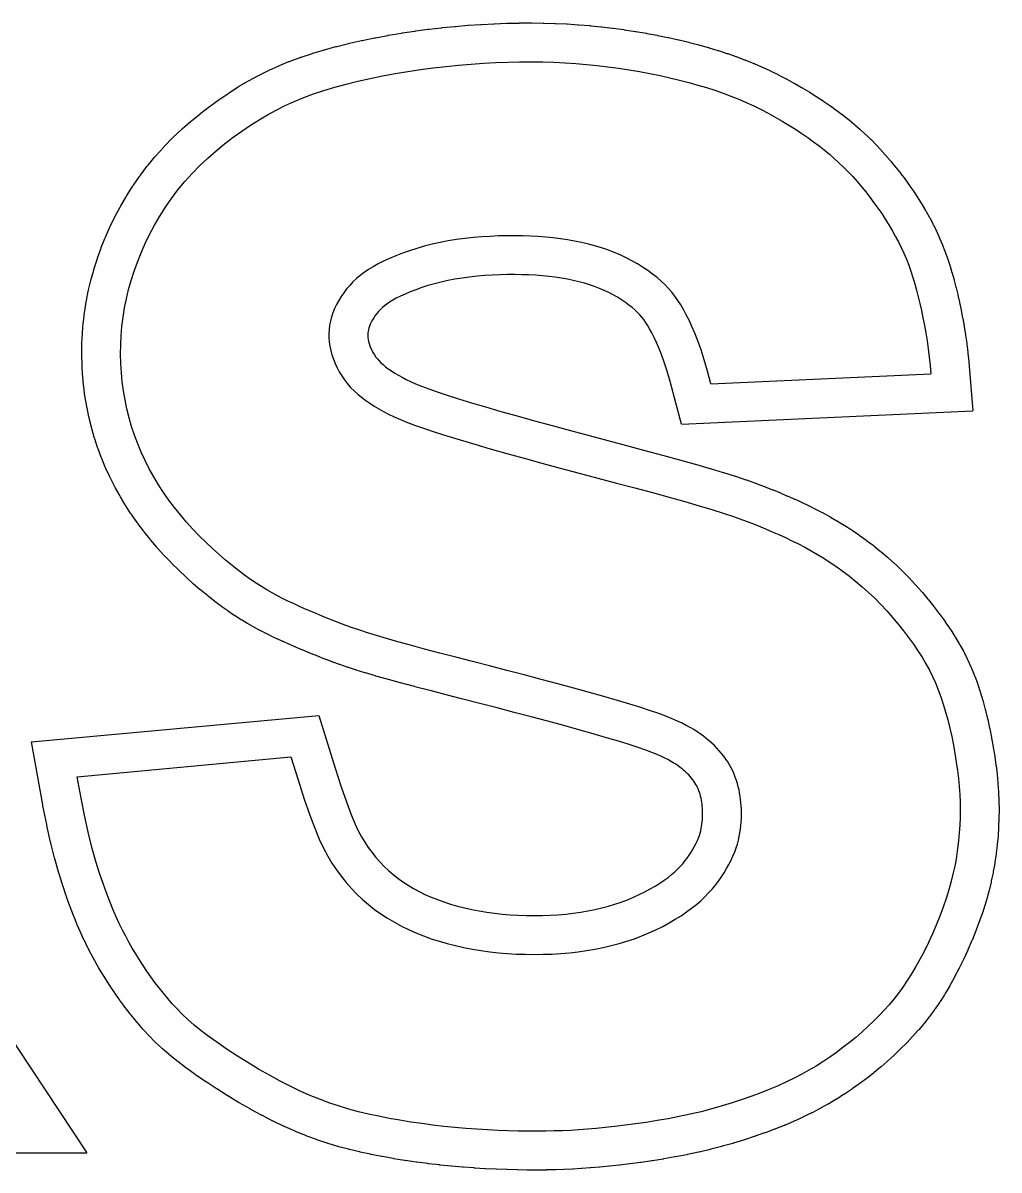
# Model space of a CAD drawing. Header units: inches. Extents: x -82 to 6902, y -1676 to 228.
# Drawn here: x 51.16 to 55.86, y -457.61 to -452.07 of the extents above; entities that cross this region are included whole.
import ezdxf

# ---------------------------------------------------------------- set-up
doc = ezdxf.new("R2010")
doc.units = ezdxf.units.IN
doc.header["$LTSCALE"] = 0.5
doc.header["$MEASUREMENT"] = 0
doc.layers.add('TEXT - GREEN', color=104, linetype='Continuous')

msp = doc.modelspace()

# ---------------------------------------------------------------- linework, layer by layer
at = {"layer": 'TEXT - GREEN'}
for p, q in [((54.47389, -453.81387), (55.53426, -453.76545)), ((54.33139, -454.00807), (55.7365, -453.94391)), ((51.19691, -455.54146), (52.58244, -455.41308)), ((51.41715, -455.70936), (52.44819, -455.61383)), ((49.74881, -457.52268), (51.46275, -457.52268))]:
    msp.add_line(p, q, dxfattribs=at)
for points in [[(52.58244, -455.41308), (52.66124, -455.66825), (52.69028, -455.75803), (52.71536, -455.8308), (52.73705, -455.8887), (52.75592, -455.93404), (52.77262, -455.96953), (52.78819, -455.99854), (52.80408, -456.02473), (52.82115, -456.05021), (52.83916, -456.07471), (52.85796, -456.09808), (52.87757, -456.12034), (52.89799, -456.14153), (52.91924, -456.16168), (52.94134, -456.1808), (52.96432, -456.19893), (52.98827, -456.21614), (53.01325, -456.23248), (53.0393, -456.24798), (53.06642, -456.26264), (53.0946, -456.27645), (53.12384, -456.28942), (53.15413, -456.30155), (53.18545, -456.31282), (53.21777, -456.32324), (53.25104, -456.33279), (53.2852, -456.34145), (53.3202, -456.34922), (53.35597, -456.35609), (53.39245, -456.36206), (53.42957, -456.36712), (53.46727, -456.37127), (53.50545, -456.37451), (53.54396, -456.37683), (53.58265, -456.37822), (53.62136, -456.37869), (53.65994, -456.37822), (53.69823, -456.37683), (53.73608, -456.37452), (53.77332, -456.3713), (53.80983, -456.36719), (53.84553, -456.36218), (53.8804, -456.35629), (53.91441, -456.34951), (53.94753, -456.34186), (53.97975, -456.33333), (54.01104, -456.32394), (54.04143, -456.31368), (54.07106, -456.3025), (54.09997, -456.29046), (54.128, -456.27767), (54.15497, -456.26428), (54.18066, -456.25045), (54.20489, -456.23635), (54.22745, -456.22219), (54.24813, -456.20816), (54.26683, -456.19442), (54.28372, -456.18097), (54.29901, -456.16774), (54.31293, -456.15464), (54.32569, -456.14158), (54.33752, -456.12841), (54.34863, -456.11498), (54.35917, -456.10117), (54.36918, -456.08699), (54.37855, -456.07265), (54.38719, -456.0583), (54.39507, -456.04409), (54.40211, -456.03017), (54.4083, -456.01673), (54.41358, -456.00395), (54.41795, -455.99198), (54.42153, -455.9807), (54.42448, -455.96979), (54.4269, -455.95907), (54.42887, -455.94839), (54.43044, -455.93765), (54.43165, -455.92671), (54.43255, -455.91545), (54.43316, -455.90389), (54.4335, -455.89242), (54.43354, -455.88146), (54.43331, -455.87102), (54.43281, -455.86097), (54.43204, -455.8512), (54.43099, -455.84158), (54.42965, -455.83198), (54.428, -455.8223), (54.42605, -455.81262), (54.42382, -455.80311), (54.42132, -455.79386), (54.41857, -455.78493), (54.41559, -455.77636), (54.41238, -455.7682), (54.40897, -455.76047), (54.40534, -455.75315), (54.40137, -455.74595), (54.3969, -455.73862), (54.39188, -455.73113), (54.38633, -455.72353), (54.38026, -455.71586), (54.37369, -455.70817), (54.36664, -455.70049), (54.35915, -455.69288), (54.35131, -455.68545), (54.34312, -455.67819), (54.33445, -455.67102), (54.32516, -455.66385), (54.31513, -455.6566), (54.3042, -455.64921), (54.29227, -455.64164), (54.27936, -455.63393), (54.26585, -455.62635), (54.25136, -455.61882), (54.23464, -455.61084), (54.2144, -455.602), (54.18957, -455.59205), (54.15926, -455.58082), (54.12269, -455.56817), (54.07913, -455.55399), (54.02807, -455.53818), (53.97008, -455.52091), (53.90607, -455.50242), (53.83694, -455.48294), (53.76349, -455.46266), (53.68653, -455.44178), (53.60684, -455.42049), (53.52518, -455.39896), (53.44231, -455.37737), (53.3591, -455.35586), (53.27685, -455.33467), (53.19646, -455.31395, -0.0003139), (53.19624, -455.3139), (53.11896, -455.29388, -0.0006407), (53.1185, -455.29376), (53.04538, -455.27461, -0.0010557), (53.04461, -455.27441), (52.97671, -455.25632, -0.0016271), (52.97553, -455.25601), (52.91388, -455.23916, -0.0023609), (52.91218, -455.23868), (52.85753, -455.22319, -0.0028733), (52.85546, -455.22259), (52.80723, -455.20832, -0.0032912), (52.80487, -455.2076), (52.76215, -455.19435, -0.0036532), (52.75954, -455.19351), (52.72141, -455.18107, -0.0038725), (52.71866, -455.18015), (52.68422, -455.16831, -0.0038422), (52.68151, -455.16736), (52.64985, -455.15593, -0.0034674), (52.64741, -455.15503), (52.61763, -455.14382, -0.0027144), (52.61573, -455.14309), (52.58692, -455.13187, -0.0018737), (52.58561, -455.13136), (52.55701, -455.11999, -0.0017963), (52.55576, -455.11948), (52.52729, -455.10792, -0.0019439), (52.52594, -455.10737), (52.49766, -455.09562, -0.0021057), (52.49621, -455.09501), (52.46819, -455.0831, -0.0022841), (52.46662, -455.08242), (52.43893, -455.07036, -0.0024817), (52.43723, -455.0696), (52.40994, -455.05738, -0.0027017), (52.4081, -455.05655), (52.38128, -455.04419, -0.002948), (52.37928, -455.04325), (52.353, -455.03076, -0.0033495), (52.35073, -455.02967), (52.32501, -455.01701, -0.0042334), (52.32217, -455.01559), (52.2968, -455.00258, -0.0051183), (52.29341, -455.00079), (52.26816, -454.98718, -0.0058121), (52.26435, -454.98507), (52.23899, -454.97062, -0.0062743), (52.23493, -454.96824), (52.2092, -454.95273, -0.0064925), (52.20506, -454.95016), (52.17873, -454.93332, -0.0064817), (52.17467, -454.93065), (52.14749, -454.91227, -0.0062777), (52.14362, -454.90958), (52.11535, -454.88941, -0.0059419), (52.11176, -454.88678), (52.08224, -454.86464, -0.0056661), (52.07887, -454.86205), (52.0483, -454.83802, -0.005549), (52.04506, -454.83541), (52.01371, -454.80962, -0.0055602), (52.01052, -454.80693), (51.97867, -454.77952, -0.0056804), (51.97547, -454.77671), (51.94339, -454.74781, -0.0059005), (51.94014, -454.7448), (51.90812, -454.71455, -0.0062182), (51.90477, -454.71131), (51.87308, -454.67984, -0.0066367), (51.86959, -454.67629), (51.8385, -454.64374, -0.0070912), (51.83489, -454.63984), (51.80465, -454.60633, -0.0073364), (51.80103, -454.60219), (51.77176, -454.56777, -0.0075437), (51.76816, -454.56341), (51.73995, -454.52813, -0.0077814), (51.73638, -454.52351), (51.70931, -454.48742, -0.0080498), (51.70577, -454.48253), (51.67994, -454.44566, -0.0083489), (51.67643, -454.44047), (51.65191, -454.40287, -0.0086788), (51.64845, -454.39735), (51.62533, -454.35906, -0.0090391), (51.62194, -454.35319), (51.60031, -454.31425, -0.0093651), (51.59701, -454.30804), (51.57695, -454.26849, -0.0094468), (51.57386, -454.26211), (51.55538, -454.22198, -0.009453), (51.55253, -454.21548), (51.53562, -454.17479, -0.0094455), (51.53302, -454.1682), (51.51769, -454.12696, -0.0094247), (51.51535, -454.12029), (51.50159, -454.07854, -0.0093907), (51.49951, -454.07181), (51.48732, -454.02957, -0.0093443), (51.48551, -454.0228), (51.4749, -453.98009, -0.0092858), (51.47335, -453.9733), (51.46431, -453.93014, -0.009216), (51.46302, -453.92336), (51.45557, -453.87978, -0.009146), (51.45454, -453.873), (51.44866, -453.82907, -0.0090928), (51.44788, -453.8223), (51.4436, -453.77808, -0.0090579), (51.44307, -453.77131), (51.44039, -453.72687, -0.0090413), (51.44011, -453.72009), (51.43903, -453.6755, -0.0090427), (51.43899, -453.66872), (51.43953, -453.62405, -0.0090618), (51.43973, -453.61726), (51.4419, -453.57257, -0.0090983), (51.44235, -453.56576), (51.44614, -453.52113, -0.0091624), (51.44685, -453.51429), (51.45228, -453.46976, -0.0092629), (51.45324, -453.46289), (51.46034, -453.41845, -0.0093332), (51.46158, -453.41156), (51.47037, -453.3672, -0.0093582), (51.47187, -453.36034), (51.48239, -453.31603, -0.0093376), (51.48414, -453.30924), (51.49642, -453.26495, -0.0092727), (51.4984, -453.25828), (51.51248, -453.21398, -0.0091655), (51.51468, -453.20747), (51.53057, -453.16314, -0.0090189), (51.53297, -453.15681), (51.55072, -453.11243, -0.0088954), (51.5533, -453.10628), (51.57293, -453.06184, -0.0090052), (51.57577, -453.05571), (51.5973, -453.01136, -0.0092147), (51.60043, -453.0052), (51.62389, -452.9611, -0.009466), (51.62734, -452.95489), (51.65275, -452.9112, -0.0097555), (51.65655, -452.90495), (51.68392, -452.86183, -0.0100798), (51.6881, -452.85553), (51.71747, -452.81316, -0.0104349), (51.72206, -452.80682), (51.75344, -452.76534, -0.0108165), (51.75847, -452.75898), (51.79189, -452.71857, -0.0109937), (51.79729, -452.71234), (51.83271, -452.67315, -0.0103331), (51.83802, -452.66751), (51.87521, -452.62964, -0.0095724), (51.88034, -452.62462), (51.91899, -452.58816, -0.0089338), (51.92395, -452.58365), (51.96377, -452.54868, -0.0084082), (51.96858, -452.5446), (52.00929, -452.51123, -0.0079892), (52.01398, -452.5075), (52.05527, -452.4758, -0.0076729), (52.05988, -452.47236), (52.10146, -452.44242, -0.007459), (52.10605, -452.43922), (52.14761, -452.41112, -0.0074915), (52.15231, -452.40805), (52.19369, -452.38185, -0.0080934), (52.19887, -452.37869), (52.24032, -452.35429, -0.0086699), (52.24598, -452.35109), (52.28789, -452.32834, -0.0090222), (52.29389, -452.32522), (52.33663, -452.30398, -0.0091245), (52.34281, -452.30105), (52.38676, -452.28117, -0.0089753), (52.39295, -452.27851), (52.43849, -452.25985, -0.0085975), (52.4445, -452.25751), (52.49201, -452.23992, -0.0080327), (52.49769, -452.23792), (52.54756, -452.22127, -0.0073043), (52.55278, -452.21961), (52.60524, -452.20378, -0.0064884), (52.60992, -452.20243), (52.66476, -452.18742, -0.0058239), (52.66899, -452.18632), (52.72584, -452.17217, -0.0053139), (52.72972, -452.17125), (52.78823, -452.158, -0.0049271), (52.79184, -452.15722), (52.85166, -452.14492, -0.0046419), (52.85508, -452.14425), (52.91584, -452.13292, -0.0044436), (52.91913, -452.13234), (52.98048, -452.12202, -0.0043229), (52.98368, -452.12151), (53.04528, -452.11225, -0.0042545), (53.04843, -452.1118), (53.10994, -452.10362, -0.004157), (53.11304, -452.10324), (53.17429, -452.09612, -0.0040631), (53.17732, -452.09579), (53.2382, -452.08973, -0.00399), (53.24118, -452.08945), (53.30155, -452.08441, -0.0039379), (53.3045, -452.08418), (53.36423, -452.08014, -0.0039073), (53.36716, -452.07996), (53.42613, -452.07689, -0.0038991), (53.42905, -452.07676), (53.48712, -452.07464, -0.0039147), (53.49006, -452.07456), (53.54711, -452.07337, -0.003974), (53.55009, -452.07334), (53.60603, -452.07306, -0.0041135), (53.60912, -452.07307), (53.66404, -452.07371, -0.0042509), (53.66723, -452.07377), (53.72125, -452.07532, -0.0043617), (53.72452, -452.07544), (53.77778, -452.07789, -0.0044425), (53.78111, -452.07808), (53.83374, -452.08144, -0.0044904), (53.83709, -452.08168), (53.88921, -452.08596, -0.0045033), (53.89257, -452.08626), (53.94431, -452.09144, -0.0044801), (53.94765, -452.09181), (53.99914, -452.09789, -0.0044077), (54.00242, -452.09831), (54.05373, -452.1053, -0.0042803), (54.05691, -452.10576), (54.1079, -452.11359, -0.0041821), (54.111, -452.11409), (54.16148, -452.12272, -0.00413), (54.16453, -452.12326), (54.21429, -452.13261, -0.0041246), (54.21733, -452.13321), (54.26619, -452.14322, -0.0041685), (54.26924, -452.14388), (54.31699, -452.1545, -0.0042663), (54.32011, -452.15522), (54.36656, -452.16639, -0.0044255), (54.36978, -452.16719), (54.41473, -452.17884, -0.0046695), (54.41811, -452.17975), (54.46142, -452.19185, -0.0050048), (54.46502, -452.19289), (54.50679, -452.20546, -0.0053286), (54.51061, -452.20666), (54.551, -452.21976, -0.00561), (54.55499, -452.2211), (54.59416, -452.23478, -0.0058363), (54.59827, -452.23628), (54.63638, -452.2506, -0.0059961), (54.64057, -452.25223), (54.67778, -452.26724, -0.0060802), (54.68199, -452.269), (54.71846, -452.28475, -0.0060824), (54.72262, -452.28661), (54.75851, -452.30315, -0.0059656), (54.76255, -452.30508), (54.79796, -452.32244, -0.0056833), (54.80176, -452.32436), (54.83663, -452.34245, -0.0054191), (54.84022, -452.34436), (54.87442, -452.36306, -0.0052128), (54.87783, -452.36497), (54.91124, -452.38416, -0.0050624), (54.91451, -452.38608), (54.94702, -452.40563, -0.0049683), (54.95019, -452.40758), (54.98166, -452.42737, -0.0049328), (54.98477, -452.42937), (55.01509, -452.44928, -0.0049609), (55.01818, -452.45135), (55.04723, -452.47126, -0.0051133), (55.05037, -452.47346), (55.07807, -452.49329, -0.0055051), (55.0814, -452.49573), (55.10785, -452.51556, -0.0058964), (55.11135, -452.51825), (55.13669, -452.5382, -0.0062057), (55.14031, -452.54113), (55.16469, -452.56132, -0.0064129), (55.16836, -452.56444), (55.19192, -452.58499, -0.0065029), (55.19555, -452.58825), (55.21843, -452.60929, -0.0064678), (55.22196, -452.61262), (55.24432, -452.63426, -0.0063079), (55.24767, -452.6376), (55.26964, -452.65997, -0.0060381), (55.27278, -452.66324), (55.29447, -452.68642, -0.0057524), (55.29738, -452.68961), (55.31877, -452.71355, -0.0055243), (55.32149, -452.71667), (55.34252, -452.74128, -0.0053516), (55.34509, -452.74436), (55.36569, -452.76955, -0.0052301), (55.36814, -452.77261), (55.38826, -452.79828, -0.0051572), (55.39061, -452.80135), (55.41018, -452.82741, -0.0051318), (55.41246, -452.83051), (55.43143, -452.85688, -0.0051537), (55.43365, -452.86004), (55.45195, -452.88662, -0.0052618), (55.45415, -452.88989), (55.47173, -452.91661, -0.005548), (55.47398, -452.92011), (55.49081, -452.94698, -0.0058684), (55.49311, -452.95074), (55.50918, -452.97779, -0.0061794), (55.5115, -452.98181), (55.5268, -453.00907, -0.0064778), (55.52913, -453.01334), (55.54364, -453.04085, -0.0067601), (55.54595, -453.04536), (55.55966, -453.07314, -0.0070225), (55.56193, -453.0779), (55.57482, -453.10598, -0.0072616), (55.57702, -453.11096), (55.58908, -453.13938, -0.007383), (55.59117, -453.14451), (55.6024, -453.1733, -0.0070876), (55.60426, -453.17827), (55.61472, -453.20752, -0.0066223), (55.61633, -453.21222), (55.6261, -453.24201, -0.0060905), (55.62747, -453.24636), (55.63664, -453.27679, -0.0055097), (55.63779, -453.28076), (55.64643, -453.31191, -0.0048978), (55.64738, -453.31546), (55.65558, -453.34743, -0.0042717), (55.65635, -453.35054), (55.66418, -453.38343, -0.0036464), (55.6648, -453.38609), (55.67235, -453.41997, -0.003199), (55.67286, -453.42232), (55.68018, -453.45727, -0.0034179), (55.68069, -453.45978), (55.68772, -453.49575, -0.0037956), (55.68824, -453.49855), (55.69488, -453.53549, -0.0041699), (55.69541, -453.53857), (55.70155, -453.5764, -0.0045448), (55.70207, -453.57977), (55.70763, -453.61844, -0.004923), (55.70812, -453.62209), (55.713, -453.66152, -0.0053069), (55.71344, -453.66548), (55.71755, -453.70561, -0.0056984), (55.71794, -453.70986), (55.7365, -453.94391)], [(54.33139, -454.00807), (54.27684, -453.80225), (54.26229, -453.75226), (54.24851, -453.70926), (54.23549, -453.67246), (54.22317, -453.64094), (54.21145, -453.61372), (54.20012, -453.58968), (54.18898, -453.56782), (54.17822, -453.54808), (54.16815, -453.53094), (54.15869, -453.51617), (54.14959, -453.50328), (54.1405, -453.49165), (54.13095, -453.48065), (54.12039, -453.46967), (54.10826, -453.45824), (54.09426, -453.44617), (54.07852, -453.43369), (54.06127, -453.42109), (54.04269, -453.40858), (54.023, -453.39636), (54.00237, -453.3846), (53.98102, -453.37347), (53.95908, -453.36309), (53.93647, -453.35347), (53.91298, -453.34451), (53.88856, -453.33619), (53.8632, -453.32853), (53.83691, -453.3215), (53.8097, -453.31513), (53.78157, -453.30939), (53.75257, -453.3043), (53.72276, -453.29985), (53.69219, -453.29605), (53.66085, -453.29292), (53.62872, -453.29045), (53.59578, -453.28864), (53.56201, -453.28751), (53.52739, -453.28704), (53.49194, -453.28724), (53.4558, -453.28812), (53.41928, -453.28971), (53.38263, -453.29204), (53.34607, -453.29515), (53.30984, -453.29907), (53.27417, -453.30381), (53.23929, -453.30939), (53.2054, -453.31582), (53.17239, -453.32315), (53.14019, -453.33134), (53.10896, -453.34029), (53.07893, -453.34985), (53.05037, -453.35988), (53.02351, -453.37023), (52.99864, -453.3807), (52.97606, -453.39108), (52.95607, -453.40114), (52.93867, -453.41079), (52.9236, -453.42003), (52.91056, -453.42892), (52.89918, -453.43757), (52.88906, -453.44617), (52.87979, -453.45496), (52.87101, -453.46423), (52.8626, -453.47411), (52.85469, -453.48444), (52.84741, -453.49503), (52.84088, -453.5057), (52.83517, -453.51624), (52.83035, -453.52644), (52.82646, -453.53607), (52.8235, -453.54492), (52.82137, -453.55299), (52.81991, -453.56051), (52.81902, -453.56777), (52.81862, -453.57503), (52.81873, -453.58256), (52.81938, -453.59062), (52.82066, -453.59943), (52.82269, -453.60914), (52.82553, -453.61965), (52.82917, -453.63065), (52.83359, -453.64188), (52.83872, -453.65308), (52.84451, -453.66405), (52.85086, -453.67459), (52.85767, -453.68453), (52.8649, -453.69381), (52.87284, -453.7028), (52.88195, -453.71196), (52.8924, -453.72139), (52.90429, -453.7311), (52.91764, -453.74106), (52.93247, -453.75126), (52.94876, -453.76166), (52.9663, -453.77216), (52.98451, -453.78242), (53.0036, -453.79243), (53.02476, -453.80265), (53.04924, -453.8135), (53.07817, -453.82531), (53.11252, -453.8383), (53.15314, -453.85263), (53.20081, -453.86849), (53.2561, -453.886), (53.31847, -453.905), (53.38706, -453.92527), (53.46106, -453.94661), (53.53969, -453.96883), (53.62221, -453.99176), (53.70788, -454.01522), (53.796, -454.03905), (53.88583, -454.06311), (53.97638, -454.08721), (54.06631, -454.11112), (54.1546, -454.13468, -0.0005471), (54.15499, -454.13478), (54.2401, -454.15769, -0.0009307), (54.24077, -454.15787), (54.32168, -454.17997, -0.0014187), (54.32271, -454.18026), (54.39826, -454.20136, -0.002087), (54.39976, -454.20178), (54.46879, -454.22168, -0.0029319), (54.4709, -454.2223), (54.53257, -454.24087, -0.0034935), (54.53507, -454.24164), (54.58995, -454.259, -0.003933), (54.59275, -454.25991), (54.64171, -454.27625, -0.0043087), (54.64477, -454.2773), (54.68871, -454.29281, -0.0045393), (54.69191, -454.29398), (54.73173, -454.30885, -0.0045261), (54.73489, -454.31007), (54.77147, -454.32449, -0.0041763), (54.77438, -454.32566), (54.80861, -454.33983, -0.0034419), (54.81099, -454.34083), (54.84377, -454.35492, -0.0026771), (54.84561, -454.35573), (54.87769, -454.36993, -0.0030154), (54.87975, -454.37086), (54.91137, -454.38531, -0.0036411), (54.91384, -454.38647), (54.94508, -454.4013, -0.0042307), (54.94794, -454.40269), (54.97889, -454.41804, -0.0047678), (54.98208, -454.41966), (55.01285, -454.43565, -0.0052375), (55.01631, -454.4375), (55.04698, -454.45427, -0.0056277), (55.05066, -454.45634), (55.08133, -454.47401, -0.0059298), (55.08515, -454.47628), (55.11591, -454.49499, -0.0061393), (55.11981, -454.49743), (55.15072, -454.51729, -0.0062964), (55.15466, -454.5199), (55.18567, -454.54094, -0.0064598), (55.18965, -454.54372), (55.22067, -454.56597, -0.0066343), (55.22468, -454.56892), (55.25564, -454.5924, -0.0068185), (55.25967, -454.59554), (55.29049, -454.62026, -0.0070113), (55.29455, -454.62361), (55.32514, -454.64958, -0.0072111), (55.32921, -454.65314), (55.35949, -454.6804, -0.0074164), (55.36357, -454.68418), (55.39345, -454.71273, -0.0074872), (55.39745, -454.71667), (55.42685, -454.74649, -0.0070691), (55.43052, -454.75031), (55.45928, -454.78119, -0.0066538), (55.46264, -454.78488), (55.49061, -454.81655, -0.0063725), (55.49372, -454.82018), (55.52074, -454.85238, -0.0062165), (55.52369, -454.85599), (55.54959, -454.88848, -0.0061847), (55.55244, -454.89214), (55.57707, -454.92465, -0.0062843), (55.57987, -454.92845), (55.60306, -454.96072, -0.0065322), (55.60587, -454.96473), (55.62747, -454.99651, -0.0070319), (55.63038, -455.00091), (55.65028, -455.03204, -0.0079031), (55.65339, -455.03708), (55.67169, -455.06779, -0.0086989), (55.67493, -455.07345), (55.69176, -455.10408, -0.009251), (55.69499, -455.11022), (55.71051, -455.14111, -0.0095006), (55.71359, -455.14754), (55.72794, -455.17903, -0.0094227), (55.73075, -455.18552), (55.74407, -455.21796, -0.0090315), (55.74653, -455.22427), (55.75898, -455.25798, -0.0083769), (55.76106, -455.26391), (55.77278, -455.29925, -0.0075134), (55.77447, -455.30463), (55.78557, -455.3418, -0.0066119), (55.78693, -455.34657), (55.79739, -455.38533, -0.0059314), (55.7985, -455.38964), (55.80828, -455.42961, -0.0054539), (55.80921, -455.43359), (55.81825, -455.47438, -0.0051404), (55.81905, -455.47815), (55.82731, -455.5194, -0.004968), (55.828, -455.52306), (55.83542, -455.56437, -0.004927), (55.83604, -455.56802), (55.84258, -455.60903, -0.0050188), (55.84313, -455.61275), (55.84873, -455.65308, -0.0052785), (55.84923, -455.65701), (55.85385, -455.69637, -0.0057069), (55.8543, -455.70063), (55.85793, -455.73912, -0.006114), (55.85831, -455.74369), (55.86094, -455.7815, -0.0064472), (55.86122, -455.78633), (55.86285, -455.82364, -0.0066891), (55.863, -455.82865), (55.86363, -455.86566, -0.0068264), (55.86365, -455.87077), (55.86327, -455.90765, -0.0068514), (55.86315, -455.91279), (55.86175, -455.94973, -0.0067628), (55.86149, -455.9548), (55.85908, -455.99199, -0.0066665), (55.85869, -455.99697), (55.85524, -456.03458, -0.0068905), (55.8547, -456.03972), (55.85015, -456.0778, -0.0071618), (55.84943, -456.08313), (55.84369, -456.12173, -0.0073807), (55.8428, -456.12719), (55.83579, -456.16635, -0.0075463), (55.83471, -456.17191), (55.82634, -456.21166, -0.0076586), (55.82508, -456.21726), (55.81528, -456.25766, -0.007719), (55.81383, -456.26326), (55.80251, -456.30433, -0.0077296), (55.80089, -456.3099), (55.78797, -456.35168, -0.0075685), (55.78621, -456.35708), (55.77166, -456.39955, -0.0069772), (55.7699, -456.40448), (55.75387, -456.44732, -0.0064682), (55.75212, -456.45184), (55.73482, -456.49466, -0.0061472), (55.73304, -456.49892), (55.71468, -456.54135, -0.0059943), (55.71285, -456.54545), (55.69363, -456.58709, -0.0060045), (55.69169, -456.59116), (55.67182, -456.63163, -0.006187), (55.66973, -456.63577), (55.64941, -456.67469, -0.0065684), (55.64707, -456.67902), (55.62651, -456.716, -0.0071615), (55.62384, -456.72066), (55.60318, -456.75542, -0.0077431), (55.60014, -456.76037), (55.5793, -456.79309, -0.0081694), (55.57593, -456.7982), (55.55475, -456.82917, -0.0084068), (55.55111, -456.83432), (55.52945, -456.86382, -0.0084184), (55.52562, -456.86884), (55.50332, -456.89717, -0.0081866), (55.49945, -456.90193), (55.47636, -456.92935, -0.0077171), (55.47256, -456.93372), (55.44853, -456.96054, -0.0070395), (55.44495, -456.96442), (55.41983, -456.99092, -0.0063218), (55.41653, -456.99432), (55.3902, -457.02071, -0.0060421), (55.38697, -457.02388), (55.3595, -457.05011, -0.0059475), (55.35624, -457.05316), (55.32774, -457.07912, -0.0059211), (55.32442, -457.08207), (55.29497, -457.10764, -0.0059585), (55.29157, -457.11053), (55.26128, -457.13559, -0.0060578), (55.25774, -457.13844), (55.22672, -457.16287, -0.0062188), (55.22302, -457.16571), (55.19136, -457.18939, -0.0064433), (55.18745, -457.19224), (55.15525, -457.21505, -0.0067206), (55.15109, -457.21791), (55.11841, -457.23977, -0.0069404), (55.11404, -457.24261), (55.08073, -457.26357, -0.0070397), (55.07622, -457.26632), (55.04211, -457.28647, -0.0070202), (55.03754, -457.28908), (55.00244, -457.30851, -0.0068867), (54.99789, -457.31095), (54.96162, -457.32974, -0.0066502), (54.95716, -457.33197), (54.91954, -457.3502, -0.0063269), (54.91524, -457.35222), (54.87609, -457.36999, -0.0059354), (54.87201, -457.37178), (54.83114, -457.38917, -0.0055416), (54.8273, -457.39076), (54.78458, -457.40783, -0.0053376), (54.78085, -457.40927), (54.73637, -457.42595, -0.0052374), (54.73268, -457.42729), (54.68657, -457.44349, -0.0051916), (54.68289, -457.44474), (54.63529, -457.46036, -0.0051937), (54.63158, -457.46153), (54.58263, -457.47648, -0.0052389), (54.57886, -457.47758), (54.5287, -457.49175, -0.0053242), (54.52485, -457.4928), (54.47361, -457.5061, -0.0054478), (54.46964, -457.50709), (54.41747, -457.51943, -0.0054584), (54.41347, -457.52033), (54.36054, -457.53163, -0.0049402), (54.35691, -457.53237), (54.3036, -457.54266, -0.0043805), (54.30036, -457.54325), (54.2471, -457.55257, -0.0039122), (54.24421, -457.55305), (54.19143, -457.56143, -0.0035179), (54.18882, -457.56183), (54.13694, -457.56932, -0.0031843), (54.13457, -457.56964), (54.08402, -457.57629, -0.0029016), (54.08186, -457.57656), (54.03307, -457.5824, -0.0026622), (54.03109, -457.58262), (53.98448, -457.58769, -0.0025623), (53.98257, -457.58789), (53.93841, -457.59224, -0.0028725), (53.93626, -457.59244), (53.89412, -457.5961, -0.0032248), (53.89171, -457.5963), (53.851, -457.59931, -0.0034722), (53.8484, -457.59948), (53.80854, -457.60187, -0.0035798), (53.80586, -457.60201), (53.76625, -457.60382, -0.0035298), (53.7636, -457.60392), (53.72366, -457.60518, -0.0033267), (53.72117, -457.60524), (53.6803, -457.60598, -0.0029967), (53.67806, -457.60601), (53.63568, -457.60627, -0.0026577), (53.63369, -457.60627), (53.58935, -457.60607, -0.0026082), (53.58739, -457.60605), (53.54117, -457.60536, -0.0026639), (53.53917, -457.60532), (53.49128, -457.6041, -0.0027482), (53.48922, -457.60403), (53.43988, -457.60223, -0.0028597), (53.43774, -457.60214), (53.38716, -457.59971, -0.0029979), (53.38492, -457.59959), (53.33333, -457.59649, -0.0031637), (53.33096, -457.59633), (53.27858, -457.59252, -0.0033586), (53.27607, -457.59232), (53.2231, -457.58775, -0.0035454), (53.22045, -457.5875), (53.16712, -457.58214, -0.0036108), (53.16443, -457.58185), (53.11097, -457.57569, -0.0036816), (53.10823, -457.57535), (53.05488, -457.56841, -0.0037997), (53.05205, -457.56802), (52.99905, -457.5603, -0.0039683), (52.99611, -457.55985), (52.94369, -457.55136, -0.004193), (52.94059, -457.55083), (52.889, -457.54159, -0.0044816), (52.88569, -457.54097), (52.83516, -457.53098, -0.0048455), (52.8316, -457.53024), (52.78236, -457.51951, -0.0053785), (52.77843, -457.51861), (52.73061, -457.5071, -0.0062462), (52.72607, -457.50595), (52.67936, -457.49347, -0.0070584), (52.67426, -457.49203), (52.62823, -457.47833, -0.0076645), (52.62274, -457.4766), (52.57696, -457.46143, -0.0080219), (52.57128, -457.45945), (52.5253, -457.44256, -0.0081146), (52.51963, -457.44037), (52.47304, -457.42152, -0.0079555), (52.46755, -457.41919), (52.41992, -457.39813, -0.007582), (52.41476, -457.39576), (52.36566, -457.37224, -0.0069507), (52.36099, -457.36993), (52.3102, -457.34384, -0.0060367), (52.3062, -457.34172), (52.2543, -457.31346, -0.0053722), (52.25078, -457.3115), (52.19856, -457.28159, -0.004991), (52.19533, -457.2797), (52.14357, -457.24867, -0.0048469), (52.14047, -457.24677), (52.08997, -457.21515, -0.0049313), (52.08685, -457.21315), (52.0384, -457.18146, -0.0052731), (52.03511, -457.17926), (51.98949, -457.14803, -0.0059514), (51.98583, -457.14547), (51.94383, -457.11522, -0.0069902), (51.93962, -457.1121), (51.90182, -457.08324, -0.0078547), (51.89719, -457.07959), (51.8633, -457.05199, -0.0085058), (51.85842, -457.04788), (51.82794, -457.02128, -0.0089342), (51.82297, -457.01678), (51.79539, -456.99093, -0.009027), (51.79054, -456.98621), (51.76538, -456.96085, -0.0086872), (51.76087, -456.95615), (51.73762, -456.93103, -0.0078647), (51.73368, -456.92664), (51.71185, -456.9015, -0.006581), (51.70866, -456.89773), (51.68773, -456.87232, -0.0052148), (51.68528, -456.86927), (51.66485, -456.84339, -0.0048191), (51.66263, -456.84053), (51.64264, -456.81417, -0.0047137), (51.64053, -456.81133), (51.621, -456.78454, -0.0046301), (51.61898, -456.78172), (51.59994, -456.75456, -0.0045677), (51.598, -456.75174), (51.57948, -456.72426, -0.0045261), (51.57761, -456.72143), (51.55963, -456.69369, -0.0045051), (51.55782, -456.69083), (51.5404, -456.66288, -0.004505), (51.53864, -456.65999), (51.52182, -456.63188, -0.0046497), (51.52006, -456.62887), (51.50384, -456.60056, -0.0052206), (51.50193, -456.59714), (51.48618, -456.56828, -0.0056925), (51.48417, -456.56451), (51.46875, -456.53465, -0.0059039), (51.46677, -456.53069), (51.45153, -456.4994, -0.0058644), (51.44965, -456.49542), (51.43444, -456.46225, -0.0056136), (51.43273, -456.4584), (51.41742, -456.4229, -0.0052081), (51.41591, -456.4193), (51.40034, -456.38104, -0.0047077), (51.39904, -456.37775), (51.38307, -456.33628, -0.0045513), (51.38188, -456.33309), (51.3654, -456.28785, -0.0056526), (51.36399, -456.28385), (51.34704, -456.23383, -0.0065059), (51.34553, -456.22919), (51.32818, -456.17324, -0.0068108), (51.32673, -456.16834), (51.30906, -456.10534, -0.0067243), (51.30776, -456.10046), (51.28984, -456.02926, -0.0063912), (51.28873, -456.0246), (51.27063, -455.94407, -0.0059245), (51.26971, -455.93972), (51.25151, -455.84872, -0.0054033), (51.25076, -455.84474), (51.19691, -455.54146)]]:
    msp.add_lwpolyline(points, format="xyb", dxfattribs=at)
for points in [[(52.44819, -455.61383), (52.48246, -455.72478), (52.51243, -455.81744), (52.5389, -455.89424), (52.56265, -455.95762), (52.58445, -456.01002), (52.60508, -456.05385), (52.62532, -456.09157), (52.64596, -456.12559), (52.66765, -456.15795), (52.6905, -456.18905), (52.7145, -456.21888), (52.73965, -456.24743), (52.76593, -456.2747), (52.79334, -456.30068), (52.82186, -456.32536), (52.85148, -456.34874), (52.88219, -456.37081), (52.91396, -456.39159), (52.94676, -456.4111), (52.98055, -456.42936), (53.01529, -456.44639), (53.05096, -456.46221), (53.08751, -456.47685), (53.12492, -456.49031), (53.16314, -456.50263), (53.20213, -456.51382), (53.24183, -456.52388), (53.28219, -456.53284), (53.32315, -456.54071), (53.36465, -456.5475), (53.40665, -456.55322), (53.44908, -456.5579), (53.49188, -456.56153), (53.53495, -456.56412), (53.57815, -456.56568), (53.62136, -456.5662), (53.66447, -456.56568), (53.70734, -456.56412), (53.74986, -456.56153), (53.7919, -456.5579), (53.83335, -456.55322), (53.87418, -456.5475), (53.91435, -456.54071), (53.95385, -456.53284), (53.99264, -456.52387), (54.0307, -456.5138), (54.068, -456.50261), (54.10452, -456.49027), (54.14021, -456.47681), (54.17497, -456.46234), (54.20865, -456.44697), (54.24112, -456.43084), (54.27225, -456.41408), (54.30191, -456.39683), (54.32997, -456.37921), (54.35629, -456.36136), (54.38078, -456.34337), (54.40353, -456.32525), (54.42466, -456.30696), (54.44429, -456.28849), (54.46255, -456.26981), (54.47956, -456.25087), (54.49544, -456.23167), (54.51033, -456.21217), (54.52432, -456.19235), (54.5374, -456.17231), (54.54956, -456.15213), (54.56076, -456.13191), (54.57098, -456.11174), (54.58018, -456.09173), (54.58835, -456.07196), (54.59545, -456.05253), (54.60148, -456.03352), (54.6065, -456.01493), (54.61061, -455.99675), (54.61389, -455.97897), (54.61643, -455.96157), (54.61833, -455.94454), (54.61966, -455.92787), (54.62052, -455.91153), (54.62098, -455.89552), (54.62105, -455.87978), (54.62071, -455.86426), (54.61994, -455.8489), (54.61873, -455.83365), (54.61708, -455.81846), (54.61496, -455.80327), (54.61236, -455.78802), (54.60927, -455.77268), (54.60565, -455.75728), (54.6015, -455.74186), (54.59676, -455.72648), (54.59143, -455.71118), (54.58547, -455.69601), (54.57885, -455.68102), (54.57155, -455.66625), (54.56355, -455.65175), (54.55487, -455.63754), (54.54555, -455.62363), (54.53562, -455.61003), (54.52512, -455.59676), (54.51407, -455.58383), (54.50253, -455.57125), (54.49051, -455.55905), (54.47803, -455.54722), (54.46506, -455.53573), (54.45153, -455.52454), (54.43738, -455.5136), (54.42254, -455.50289), (54.40696, -455.49236), (54.39057, -455.48196), (54.37332, -455.47166), (54.35502, -455.46138), (54.33501, -455.45098), (54.31253, -455.44025), (54.2868, -455.42902), (54.25704, -455.4171), (54.22249, -455.40429), (54.18236, -455.39041), (54.13589, -455.37528), (54.08255, -455.35877), (54.02285, -455.34099), (53.95752, -455.32212), (53.88732, -455.30233), (53.81299, -455.28181), (53.73528, -455.26073), (53.65494, -455.23926), (53.57272, -455.21759), (53.48941, -455.19588), (53.40603, -455.17433), (53.32362, -455.1531), (53.24326, -455.13239), (53.16599, -455.11237), (53.09287, -455.09323), (53.02496, -455.07514), (52.96332, -455.05829), (52.90867, -455.0428), (52.86044, -455.02853), (52.81772, -455.01527), (52.77959, -455.00282), (52.74516, -454.99099), (52.71351, -454.97957), (52.68373, -454.96835), (52.65491, -454.95714), (52.62631, -454.94576), (52.59784, -454.9342), (52.56956, -454.92246), (52.54155, -454.91055), (52.51386, -454.89848), (52.48657, -454.88626), (52.45976, -454.8739), (52.43348, -454.86141), (52.40775, -454.84876), (52.38238, -454.83575), (52.35714, -454.82214), (52.33178, -454.80769), (52.30605, -454.79217), (52.27972, -454.77534), (52.25253, -454.75696), (52.22426, -454.73678), (52.19475, -454.71464), (52.16418, -454.69061), (52.13283, -454.66482), (52.10098, -454.63741), (52.0689, -454.60851), (52.03688, -454.57826), (52.00519, -454.54679), (51.9741, -454.51424), (51.94387, -454.48072), (51.9146, -454.44631), (51.88639, -454.41103), (51.85933, -454.37494), (51.83349, -454.33806), (51.80897, -454.30046), (51.78586, -454.26216), (51.76423, -454.22322), (51.74416, -454.18366), (51.72567, -454.14353), (51.70876, -454.10283), (51.69343, -454.0616), (51.67966, -454.01985), (51.66748, -453.9776), (51.65687, -453.93489), (51.64784, -453.89174), (51.64038, -453.84816), (51.63451, -453.80423), (51.63023, -453.76001), (51.62755, -453.71558), (51.62648, -453.67099), (51.62702, -453.62631), (51.62918, -453.58163), (51.63297, -453.53699), (51.6384, -453.49246), (51.6455, -453.44803), (51.65429, -453.40367), (51.66482, -453.35935), (51.6771, -453.31505), (51.69118, -453.27075), (51.70707, -453.22642), (51.72482, -453.18203), (51.74444, -453.1376), (51.76597, -453.09325), (51.78943, -453.04914), (51.81484, -453.00545), (51.84221, -452.96233), (51.87158, -452.91995), (51.90296, -452.87848), (51.93638, -452.83807), (51.9718, -452.79888), (52.00899, -452.76101), (52.04765, -452.72455), (52.08747, -452.68959), (52.12818, -452.65621), (52.16946, -452.62451), (52.21104, -452.59456), (52.25261, -452.56647), (52.29398, -452.54028), (52.33543, -452.51588), (52.37734, -452.49313), (52.42008, -452.47189), (52.46403, -452.45201), (52.50957, -452.43335), (52.55709, -452.41577), (52.60695, -452.39911), (52.65942, -452.38328), (52.71426, -452.36827), (52.77111, -452.35412), (52.82963, -452.34088), (52.88945, -452.32857), (52.95021, -452.31724), (53.01157, -452.30693), (53.07316, -452.29767), (53.13467, -452.28948), (53.19592, -452.28237), (53.2568, -452.2763), (53.31717, -452.27125), (53.37691, -452.26721), (53.43588, -452.26414), (53.49395, -452.26202), (53.55101, -452.26083), (53.60695, -452.26056), (53.66187, -452.2612), (53.7159, -452.26274), (53.76916, -452.2652), (53.82178, -452.26856), (53.8739, -452.27283), (53.92564, -452.27801), (53.97712, -452.2841), (54.02844, -452.29108), (54.07943, -452.29892), (54.12991, -452.30754), (54.17968, -452.31689), (54.22853, -452.3269), (54.27628, -452.33753), (54.32273, -452.34869), (54.36768, -452.36034), (54.41099, -452.37244), (54.45276, -452.38501), (54.49315, -452.39811), (54.53232, -452.41179), (54.57043, -452.42611), (54.60764, -452.44112), (54.64411, -452.45688), (54.67999, -452.47342), (54.7154, -452.49079), (54.75027, -452.50888), (54.78447, -452.52758), (54.81788, -452.54676), (54.85038, -452.56631), (54.88186, -452.5861), (54.91218, -452.60601), (54.94122, -452.62592), (54.96892, -452.64575), (54.99537, -452.66558), (55.02071, -452.68553), (55.04509, -452.70572), (55.06865, -452.72627), (55.09153, -452.74732), (55.11389, -452.76896), (55.13585, -452.79134), (55.15755, -452.81452), (55.17893, -452.83846), (55.19996, -452.86307), (55.22056, -452.88826), (55.24068, -452.91393), (55.26025, -452.93999), (55.27921, -452.96636), (55.29751, -452.99294), (55.31508, -453.01966), (55.33192, -453.04653), (55.348, -453.07358), (55.3633, -453.10085), (55.37782, -453.12836), (55.39153, -453.15614), (55.40442, -453.18422), (55.41648, -453.21263), (55.42771, -453.24142), (55.43817, -453.27067), (55.44795, -453.30046), (55.45711, -453.33088), (55.46576, -453.36204), (55.47396, -453.39401), (55.48179, -453.42689), (55.48935, -453.46078), (55.49667, -453.49572), (55.5037, -453.5317), (55.51033, -453.56863), (55.51648, -453.60647), (55.52204, -453.64513), (55.52692, -453.68456), (55.53102, -453.72469), (55.53426, -453.76545)], [(54.47389, -453.81387), (54.4575, -453.75203), (54.44162, -453.69745), (54.42621, -453.64936), (54.41123, -453.60703), (54.39664, -453.56972), (54.38241, -453.53666), (54.36849, -453.50713), (54.35485, -453.48036), (54.34142, -453.45571), (54.32798, -453.43283), (54.31429, -453.41148), (54.30013, -453.39141), (54.28525, -453.37237), (54.2694, -453.35412), (54.25235, -453.3364), (54.23386, -453.31896), (54.21376, -453.30162), (54.19209, -453.28445), (54.16897, -453.26757), (54.14454, -453.25111), (54.11889, -453.2352), (54.09216, -453.21996), (54.06447, -453.20553), (54.03592, -453.19202), (54.00662, -453.17955), (53.97662, -453.1681), (53.94592, -453.15765), (53.91454, -453.14817), (53.88251, -453.13961), (53.84983, -453.13195), (53.81654, -453.12516), (53.78264, -453.11921), (53.74816, -453.11406), (53.71307, -453.1097), (53.67737, -453.10613), (53.64104, -453.10334), (53.60406, -453.10132), (53.56643, -453.10005), (53.52812, -453.09953), (53.48912, -453.09976), (53.44944, -453.10072), (53.40925, -453.10247), (53.36873, -453.10505), (53.32805, -453.10851), (53.28742, -453.1129), (53.247, -453.11827), (53.20699, -453.12467), (53.16758, -453.13215), (53.12894, -453.14073), (53.09125, -453.15032), (53.05468, -453.1608), (53.01941, -453.17203), (52.9856, -453.1839), (52.95343, -453.19629), (52.92308, -453.20907), (52.8947, -453.22212), (52.86843, -453.23535), (52.84415, -453.2488), (52.82171, -453.26257), (52.80094, -453.27673), (52.78169, -453.29136), (52.7638, -453.30655), (52.7471, -453.32238), (52.73144, -453.33893), (52.71669, -453.35626), (52.70289, -453.37428), (52.6901, -453.39289), (52.67839, -453.41199), (52.66784, -453.43148), (52.6585, -453.45124), (52.65046, -453.47118), (52.64376, -453.49118), (52.63848, -453.51117), (52.63461, -453.53116), (52.63214, -453.55118), (52.63105, -453.57125), (52.63133, -453.59142), (52.63297, -453.6117), (52.63595, -453.63215), (52.64026, -453.65278), (52.64588, -453.6736), (52.6528, -453.6945), (52.661, -453.71533), (52.67045, -453.73596), (52.68116, -453.75624), (52.69308, -453.77604), (52.70621, -453.7952), (52.72053, -453.81359), (52.736, -453.83111), (52.75259, -453.84779), (52.77023, -453.8637), (52.78886, -453.87891), (52.80842, -453.89351), (52.82886, -453.90756), (52.8501, -453.92113), (52.8721, -453.9343), (52.89494, -453.94717), (52.91929, -453.95994), (52.94597, -453.97282), (52.9758, -453.98604), (53.00959, -453.99983), (53.04816, -454.01441), (53.09233, -454.03001), (53.14291, -454.04684), (53.20048, -454.06506), (53.26458, -454.08459), (53.33451, -454.10526), (53.40958, -454.1269), (53.48909, -454.14937), (53.57234, -454.1725), (53.65864, -454.19614), (53.74727, -454.22011), (53.83747, -454.24426), (53.92815, -454.2684), (54.01813, -454.29232), (54.10626, -454.31584), (54.19136, -454.33875), (54.27227, -454.36085), (54.34782, -454.38195), (54.41685, -454.40185), (54.47852, -454.42041), (54.5334, -454.43777), (54.58236, -454.45411), (54.6263, -454.46962), (54.66611, -454.48449), (54.70269, -454.49892), (54.73692, -454.51308), (54.7697, -454.52718), (54.80179, -454.54138), (54.8334, -454.55583), (54.86464, -454.57067), (54.89559, -454.58602), (54.92636, -454.60202), (54.95703, -454.61879), (54.9877, -454.63646), (55.01845, -454.65517), (55.04936, -454.67503), (55.08037, -454.69608), (55.1114, -454.71834), (55.14236, -454.74181), (55.17318, -454.76653), (55.20377, -454.7925), (55.23405, -454.81976), (55.26394, -454.84831), (55.29333, -454.87813), (55.3221, -454.909), (55.35007, -454.94067), (55.37708, -454.97288), (55.40299, -455.00537), (55.42761, -455.03788), (55.45081, -455.07015), (55.47241, -455.10193), (55.49231, -455.13305), (55.51061, -455.16376), (55.52744, -455.19439), (55.54296, -455.22528), (55.55731, -455.25678), (55.57064, -455.28921), (55.58309, -455.32293), (55.59481, -455.35827), (55.60591, -455.39545), (55.61638, -455.43421), (55.62616, -455.47417), (55.6352, -455.51496), (55.64346, -455.55621), (55.65088, -455.59752), (55.65741, -455.63853), (55.66301, -455.67886), (55.66763, -455.71823), (55.67126, -455.75672), (55.6739, -455.79453), (55.67553, -455.83184), (55.67616, -455.86884), (55.67578, -455.90572), (55.67439, -455.94266), (55.67197, -455.97986), (55.66853, -456.01746), (55.66397, -456.05555), (55.65823, -456.09415), (55.65122, -456.13331), (55.64286, -456.17307), (55.63306, -456.21346), (55.62175, -456.25453), (55.60883, -456.29631), (55.59428, -456.33878), (55.57826, -456.38163), (55.56096, -456.42445), (55.5426, -456.46688), (55.52338, -456.50852), (55.50351, -456.549), (55.4832, -456.58791), (55.46264, -456.62489), (55.44199, -456.65965), (55.42115, -456.69238), (55.39997, -456.72335), (55.37831, -456.75285), (55.35601, -456.78117), (55.33292, -456.8086), (55.30889, -456.83542), (55.28377, -456.86191), (55.25745, -456.8883), (55.22998, -456.91454), (55.20148, -456.9405), (55.17203, -456.96607), (55.14175, -456.99113), (55.11072, -457.01556), (55.07906, -457.03924), (55.04686, -457.06206), (55.01417, -457.08392), (54.98086, -457.10488), (54.94675, -457.12503), (54.91165, -457.14446), (54.87538, -457.16325), (54.83776, -457.18148), (54.7986, -457.19925), (54.75773, -457.21664), (54.71501, -457.23371), (54.67053, -457.25039), (54.62443, -457.26659), (54.57683, -457.2822), (54.52789, -457.29715), (54.47773, -457.31132), (54.42649, -457.32462), (54.37431, -457.33696), (54.32138, -457.34827), (54.26807, -457.35856), (54.2148, -457.36787), (54.16202, -457.37625), (54.11014, -457.38374), (54.05959, -457.39039), (54.0108, -457.39622), (53.96419, -457.4013), (53.92003, -457.40564), (53.87789, -457.40931), (53.83718, -457.41232), (53.79731, -457.41471), (53.75771, -457.41651), (53.71776, -457.41777), (53.6769, -457.41851), (53.63453, -457.41877), (53.59019, -457.41857), (53.54396, -457.41788), (53.49607, -457.41666), (53.44673, -457.41486), (53.39616, -457.41243), (53.34457, -457.40933), (53.29218, -457.40552), (53.23922, -457.40095), (53.18588, -457.39558), (53.13243, -457.38942), (53.07908, -457.38248), (53.02607, -457.37476), (52.97366, -457.36627), (52.92206, -457.35703), (52.87152, -457.34704), (52.82228, -457.33631), (52.77447, -457.3248), (52.72776, -457.31232), (52.68172, -457.29862), (52.63593, -457.28345), (52.58996, -457.26656), (52.54338, -457.24771), (52.49575, -457.22665), (52.44666, -457.20314), (52.39586, -457.17705), (52.34396, -457.14879), (52.29174, -457.11888), (52.23998, -457.08785), (52.18948, -457.05623), (52.14102, -457.02454), (52.0954, -456.99331), (52.0534, -456.96306), (52.01559, -456.9342), (51.9817, -456.9066), (51.95121, -456.88), (51.92364, -456.85415), (51.89848, -456.82879), (51.87523, -456.80367), (51.85339, -456.77853), (51.83246, -456.75312), (51.81203, -456.72723), (51.79204, -456.70087), (51.77251, -456.67408), (51.75347, -456.64693), (51.73495, -456.61945), (51.71697, -456.59171), (51.69956, -456.56375), (51.68274, -456.53563), (51.66651, -456.50732), (51.65076, -456.47846), (51.63534, -456.4486), (51.6201, -456.41731), (51.6049, -456.38413), (51.58959, -456.34864), (51.57402, -456.31037), (51.55805, -456.2689), (51.54157, -456.22367), (51.52461, -456.17364), (51.50726, -456.1177), (51.48959, -456.05469), (51.47166, -455.98349), (51.45357, -455.90296), (51.43537, -455.81196), (51.41715, -455.70936)], [(50.99432, -456.81599), (51.46275, -457.52268)]]:
    msp.add_lwpolyline(points, dxfattribs=at)

doc.saveas('drawing.dxf')
